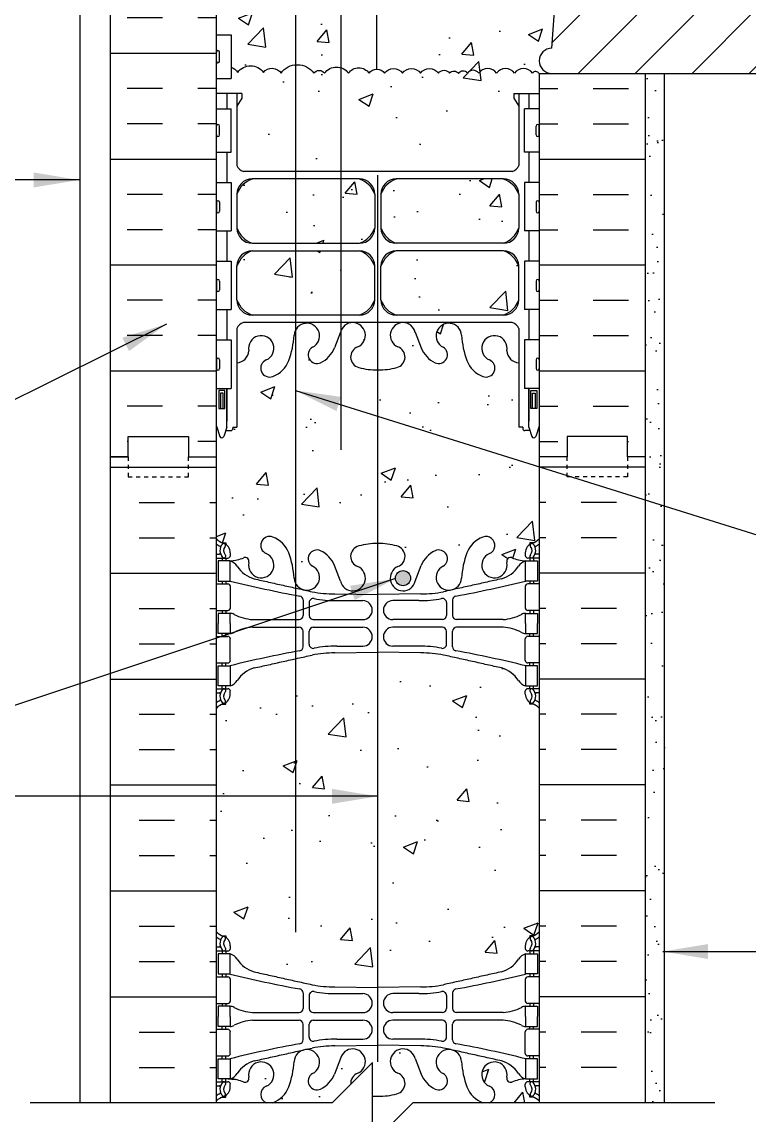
# Model space of a CAD drawing. Header units: inches. Extents: x 206.3 to 260.7, y 90.1 to 155.5.
# Drawn here: x 224.66 to 242.67, y 112.21 to 139.31 of the extents above; entities that cross this region are included whole.
import ezdxf

# ---------------------------------------------------------------- set-up
doc = ezdxf.new("R2010")
doc.units = ezdxf.units.IN
doc.header["$LTSCALE"] = 0.5
doc.header["$MEASUREMENT"] = 0
doc.linetypes.add('HIDDEN2', pattern=[0.1875, 0.125, -0.0625])
for name, color, linetype in [('HATCH', 12, 'Continuous'), ('line25', 2, 'Continuous'), ('LINE3', 3, 'Continuous'), ('LINE50', 5, 'Continuous'), ('LINE9', 9, 'Continuous'), ('TEXT', 4, 'Continuous'), ('Web_Edge', 9, 'Continuous')]:
    doc.layers.add(name, color=color, linetype=linetype)
doc.styles.add('DIM', font='romans.shx', dxfattribs={"width": 0.7})
doc.dimstyles.new('ext_12', dxfattribs={"dimscale": 12, "dimtxt": 0.09375, "dimasz": 0.09375, "dimexe": 0.09375, "dimexo": 0.0625, "dimgap": 0.0625, "dimtad": 1, "dimdec": 1, "dimzin": 3, "dimdsep": 46, "dimlunit": 4, "dimtxsty": 'DIM', "dimcen": 0.09, "dimdle": 0.09375, "dimclrt": 4, "dimadec": 0, "dimazin": 0, "dimtfac": 1, "dimtdec": 1, "dimtmove": 2, "dimatfit": 3, "dimfxl": 1, "dimfrac": 2, "dimtolj": 1, "dimtzin": 0, "dimarcsym": 0})
pattern_1 = [(50, (0, 0), (3.5863, -0.31376), [0.375, -4.125]), (355, (0, 0), (-0.693757, 3.76096), [0.3, -3.3]), (100.4514, (0.299, -0.026), (2.892544, 3.4472), [0.3187, -3.50571]), (46.1842, (0, 1), (5.33621, -0.827596), [0.5625, -6.1875]), (96.6356, (0.4447, 0.931), (4.67331, 4.87059), [0.47805, -5.25857]), (351.1842, (0, 1), (4.67331, 4.87059), [0.45, -4.95]), (21, (0.5, 0.75), (2.984535, -2.013094), [0.375, -4.125]), (326, (0.5, 0.75), (1.216577, 3.62575), [0.3, -3.3]), (71.4514, (0.7487, 0.5822), (4.20111, 1.612656), [0.3187, -3.50571]), (37.5, (0, 0), (0.060799, 1.664469), [0, -3.26, 0, -3.35, 0, -3.3125]), (7.5, (0, 0), (1.315348, 1.972059), [0, -1.91, 0, -3.185, 0, -1.2625]), (327.5, (-1.115, 0), (2.669112, -0.1127744), [0, -1.25, 0, -3.9, 0, -5.175]), (317.5, (-1.615, 0), (2.91593, 0.500525), [0, -1.625, 0, -2.59, 0, -3.675])]

msp = doc.modelspace()

# ---------------------------------------------------------------- hatches: boundary and pattern name
at = {"layer": 'HATCH'}
h = msp.add_hatch(dxfattribs=at)
h.set_pattern_fill('AR-CONC', color=256, scale=0.5)
h.set_pattern_definition(pattern_1)
h.paths.add_polyline_path([(236.965, 137.217), (236.845, 137.417), (236.845, 137.529), (237.476, 137.529), (237.476, 138.028, 0.514841), (237.307, 138.034, 0.520567), (236.863, 138.034, 0.520567), (236.419, 138.034, 0.520567), (235.975, 138.034, 0.520567), (235.696, 138.034, 0.512435), (235.475, 138.028, 0.512435), (235.255, 138.034, 0.520567), (234.976, 138.034, 0.520567), (234.532, 138.034, 0.520567), (234.088, 138.034, 0.520567), (233.644, 138.034, 0.520567), (233.258, 138.034, 0.520567), (232.746, 138.034, 0.520567), (232.158, 138.034, 0.520567), (231.887, 138.034, 0.520567), (231.077, 138.034, 0.520567), (230.643, 138.054, 0.520567), (230.006, 138.054, 0.162203), (229.84, 138.181), (229.84, 137.904), (229.475, 137.904), (229.475, 137.529), (230.105, 137.529), (230.105, 137.417), (229.985, 137.217), (229.985, 135.748, 0.268156), (230.147, 135.6), (236.804, 135.6, 0.268138), (236.965, 135.748)])
h.paths.add_polyline_path([(237.788, 138.653), (238.026, 142.057), (238.13, 143.538, 0.932515), (238.217, 144.782), (238.304, 146.029), (230.021, 146.029, 0.366745), (229.778, 145.818), (229.778, 144.834), (229.84, 144.834), (229.84, 143.634), (229.475, 143.634), (229.475, 142.884), (229.84, 142.884), (229.84, 141.684), (229.475, 141.684), (229.475, 140.934), (229.84, 140.934), (229.84, 139.734), (229.475, 139.734), (229.475, 138.984), (229.84, 138.984), (229.84, 138.181, -0.162203), (230.006, 138.054, -0.520567), (230.643, 138.054, -0.520567), (231.077, 138.034, -0.520567), (231.887, 138.034, -0.520567), (232.158, 138.034, -0.520567), (232.746, 138.034, -0.520567), (233.258, 138.034, -0.520567), (233.644, 138.034, -0.520567), (234.088, 138.034, -0.520567), (234.532, 138.034, -0.520567), (234.976, 138.034, -0.520567), (235.255, 138.034, -0.512435), (235.475, 138.028, -0.512435), (235.696, 138.034, -0.520567), (235.975, 138.034, -0.520567), (236.419, 138.034, -0.520567), (236.863, 138.034, -0.520567), (237.307, 138.034, -0.514581), (237.475, 138.028), (237.792, 138.028, -1.006894)])
h.paths.add_polyline_path([(237.476, 148.563, 0.088982), (237.329, 148.661), (237.239, 148.661), (237.239, 148.702, -0.249069), (237.129, 148.91), (237.129, 148.977, -0.414214), (237.192, 149.04), (237.239, 149.04), (237.239, 149.11), (237.134, 149.11, 0.085348), (236.805, 149.034, -0.669601), (236.673, 149.154, 2.087231), (236.239, 148.93, -1), (236.075, 148.521, -0.227838), (235.671, 148.945, -0.06598), (235.546, 149.554, 1.629604), (235.075, 149.253, -1.059167), (234.869, 148.871, -0.16372), (234.547, 149.225), (234.404, 149.612, 1.612474), (233.973, 149.252, -0.734872), (233.95, 148.741, -0.068475), (233.475, 148.679, -0.068475), (233.001, 148.741, -0.734872), (232.978, 149.252, 1.612474), (232.547, 149.612), (232.404, 149.225, -0.16372), (232.082, 148.871, -1.059167), (231.876, 149.253, 1.629604), (231.405, 149.554, -0.06598), (231.28, 148.945, -0.227838), (230.876, 148.521, -1), (230.712, 148.93, 2.087231), (230.278, 149.154, -0.669601), (230.146, 149.034, 0.085348), (229.816, 149.11), (229.711, 149.11), (229.711, 149.04), (229.759, 149.04, -0.414214), (229.821, 148.977), (229.821, 148.91, -0.249069), (229.711, 148.702), (229.711, 148.661), (229.621, 148.661, 0.088416), (229.475, 148.563), (229.525, 145.78, -0.411884), (230.02, 146.279), (238.12, 146.279), (238.12, 146.529), (237.475, 146.529), (237.477, 147.084)])
edge = h.paths.add_edge_path()
edge.add_line((233.345, 155.547), (232.345, 154.547))
edge.add_line((232.345, 154.547), (229.475, 154.547))
edge.add_line((229.475, 154.547), (229.475, 152.756))
edge.add_arc((229.821, 153.117), 0.5, 226.2109, 246.4218)
edge.add_line((229.621, 152.658), (229.711, 152.658))
edge.add_line((229.711, 152.658), (229.711, 152.617))
edge.add_arc((229.571, 152.41), 0.25, 0, 55.9442, ccw=False)
edge.add_line((229.821, 152.41), (229.821, 152.342))
edge.add_arc((229.759, 152.342), 0.0625, -90, 0, ccw=False)
edge.add_line((229.759, 152.28), (229.711, 152.28))
edge.add_line((229.711, 152.28), (229.711, 152.21))
edge.add_line((229.711, 152.21), (229.816, 152.21))
edge.add_arc((229.694, 151.867), 0.364, 32.0424, 70.3387, ccw=False)
edge.add_arc((230.617, 152.478), 0.743, 214.228, 253.8107)
edge.add_spline(control_points=[(230.41, 151.764), (231.847, 151.444)], knot_values=[0, 0, 1, 1], degree=1, periodic=0)
edge.add_arc((232.404, 154.375), 2.984, 259.2546, 270.0995)
edge.add_line((232.409, 151.391), (233.475, 151.376))
edge.add_line((233.475, 151.376), (234.542, 151.391))
edge.add_arc((234.547, 154.375), 2.984, 269.9005, 280.7454)
edge.add_spline(control_points=[(235.104, 151.444), (236.541, 151.764)], knot_values=[0, 0, 1, 1], degree=1, periodic=0)
edge.add_arc((236.334, 152.478), 0.743, 286.1893, 325.772)
edge.add_arc((237.257, 151.867), 0.364, 109.6613, 147.9576, ccw=False)
edge.add_line((237.134, 152.21), (237.239, 152.21))
edge.add_line((237.239, 152.21), (237.239, 152.28))
edge.add_line((237.239, 152.28), (237.192, 152.28))
edge.add_arc((237.192, 152.342), 0.0625, 180, 270, ccw=False)
edge.add_line((237.129, 152.342), (237.129, 152.41))
edge.add_arc((237.379, 152.41), 0.25, 124.0558, 180, ccw=False)
edge.add_line((237.239, 152.617), (237.239, 152.658))
edge.add_line((237.239, 152.658), (237.329, 152.658))
edge.add_arc((237.129, 153.117), 0.5, 293.5782, 313.8141)
edge.add_line((237.476, 152.756), (237.475, 154.547))
edge.add_line((237.475, 154.547), (234.345, 154.547))
edge.add_line((234.345, 154.547), (233.345, 153.547))
edge.add_line((233.345, 153.547), (233.345, 155.547))
h.paths.add_polyline_path([(237.475, 129.289), (237.397, 129.046, -0.725737), (237.29, 129.028), (237.242, 129.178), (237.115, 129.178, -0.414214), (237.065, 129.228), (237.065, 129.258), (236.965, 129.258), (236.965, 130.859, -0.380392), (236.673, 131.154, 2.087231), (236.239, 130.93, -1), (236.075, 130.521, -0.227838), (235.671, 130.945, -0.06598), (235.546, 131.554, 1.629604), (235.075, 131.253, -1.059167), (234.869, 130.871, -0.16372), (234.547, 131.225), (234.404, 131.612, 1.612474), (233.973, 131.252, -0.734872), (233.95, 130.741, -0.068475), (233.475, 130.679, -0.068475), (233.001, 130.741, -0.734872), (232.978, 131.252, 1.612474), (232.547, 131.612), (232.404, 131.225, -0.16372), (232.082, 130.871, -1.059167), (231.876, 131.253, 1.629604), (231.405, 131.554, -0.06598), (231.28, 130.945, -0.227838), (230.876, 130.521, -1), (230.712, 130.93, 2.087231), (230.278, 131.154, -0.380397), (229.985, 130.859), (229.985, 129.258), (229.885, 129.258), (229.885, 129.228, -0.414214), (229.835, 129.178), (229.709, 129.178), (229.667, 129.046, -0.725737), (229.56, 129.028), (229.475, 129.288), (229.475, 128.529), (229.475, 126.495, 0.088416), (229.621, 126.397), (229.711, 126.397), (229.711, 126.356, -0.249069), (229.821, 126.148), (229.821, 126.081, -0.414214), (229.759, 126.018), (229.711, 126.018), (229.711, 125.948), (229.816, 125.948, 0.085348), (230.146, 126.024, -0.669601), (230.278, 125.904, 2.087231), (230.712, 126.129, -1), (230.876, 126.537, -0.227838), (231.28, 126.113, -0.06598), (231.405, 125.504, 1.629604), (231.876, 125.805, -1.059167), (232.082, 126.187, -0.16372), (232.404, 125.833), (232.547, 125.446, 1.612474), (232.978, 125.806, -0.734872), (233.001, 126.317, -0.068475), (233.475, 126.379, -0.068475), (233.95, 126.317, -0.734872), (233.973, 125.806, 1.612474), (234.404, 125.446), (234.547, 125.833, -0.16372), (234.869, 126.187, -1.059167), (235.075, 125.805, 1.629604), (235.546, 125.504, -0.06598), (235.671, 126.113, -0.227838), (236.075, 126.537, -1), (236.239, 126.129, 2.087231), (236.673, 125.904, -0.669601), (236.805, 126.024, 0.085348), (237.134, 125.948), (237.239, 125.948), (237.239, 126.018), (237.192, 126.018, -0.414214), (237.129, 126.081), (237.129, 126.148, -0.249069), (237.239, 126.356), (237.239, 126.397), (237.329, 126.397, 0.088434), (237.475, 126.495)])
h = msp.add_hatch(dxfattribs=at)
h.set_pattern_fill('INSUL', color=256, scale=7, angle=180, style=0)
h.set_pattern_definition([(180, (236.8925, 128.029), (-3e-16, -2.625), []), (180, (236.8925, 127.154), (-3e-16, -2.625), [0.875, -0.875]), (180, (236.8925, 126.279), (-3e-16, -2.625), [0.875, -0.875])])
h.paths.add_polyline_path([(226.85, 128.529), (227.288, 128.529), (227.288, 129.029), (228.788, 129.029), (228.788, 128.529), (229.475, 128.529), (229.475, 146.529), (229.225, 146.529), (228.788, 146.529), (228.788, 146.029), (227.288, 146.029), (227.288, 146.529), (226.85, 146.529)])
h = msp.add_hatch(dxfattribs=at)
h.set_pattern_fill('ANSI31', color=256, scale=8, style=0)
h.set_pattern_definition([(45, (103.3862, -60.6594), (-0.7071068, 0.7071068), [])])
h.paths.add_polyline_path([(252.761, 143.764), (253.026, 144.029), (253.026, 146.029), (243.483, 146.029), (243.483, 144.529, -2.637096), (241.05, 142.374), (238.026, 142.057), (238.025, 142.049), (237.788, 138.654, 1), (237.788, 138.029), (253.019, 138.029), (253.024, 140.723, -2.861697)])
h = msp.add_hatch(dxfattribs=at)
h.set_pattern_fill('INSUL', color=256, scale=7, angle=180, style=0)
h.set_pattern_definition([(7e-15, (230.0584, 128.029), (3e-16, -2.625), []), (7e-15, (230.0584, 127.154), (3e-16, -2.625), [0.875, -0.875]), (7e-15, (230.0584, 126.279), (3e-16, -2.625), [0.875, -0.875])])
h.paths.add_polyline_path([(240.1, 138.528), (237.475, 138.528), (237.475, 128.529), (238.163, 128.529), (238.163, 129.029), (239.663, 129.029), (239.663, 128.529), (240.1, 128.529)])
h = msp.add_hatch(dxfattribs=at)
h.set_pattern_fill('AR-SAND', color=256, scale=0.5, style=0)
h.set_pattern_definition([(37.5, (144.3508, -105.47236), (-0.0314967, 0.963412), [0, -0.76, 0, -0.85, 0, -0.8125]), (7.5, (144.3508, -105.4724), (0.8848884, 1.411073), [0, -0.41, 0, -0.685, 0, -0.2625]), (327.5, (143.7358, -105.4724), (1.557071, 0.0028295), [0, -0.25, 0, -0.9, 0, -1.175]), (317.5, (143.7358, -105.4724), (1.503063, 0.438838), [0, -0.125, 0, -0.59, 0, -0.675])])
h.paths.add_polyline_path([(240.1, 112.532), (240.58, 112.532), (240.58, 138.028), (240.1, 138.028)])
h = msp.add_hatch(dxfattribs=at)
h.set_pattern_fill('AR-CONC', color=256, scale=0.5)
h.set_pattern_definition(pattern_1)
h.paths.add_polyline_path([(233.399, 133.256, 0.225652), (233.024, 133.631), (230.36, 133.631, 0.225652), (229.985, 133.256), (229.985, 132.415, 0.225652), (230.36, 132.04), (233.024, 132.04, 0.225652), (233.399, 132.415)])
h.paths.add_polyline_path([(233.399, 135.037, 0.225652), (233.024, 135.412), (230.36, 135.412, 0.225652), (229.985, 135.037), (229.985, 134.196, 0.225652), (230.36, 133.821), (233.024, 133.821, 0.225652), (233.399, 134.196)])
h.paths.add_polyline_path([(236.965, 134.196), (236.965, 135.037, 0.225652), (236.59, 135.412), (233.927, 135.412, 0.225652), (233.552, 135.037), (233.552, 134.196, 0.225652), (233.927, 133.821), (236.59, 133.821, 0.225652)])
h.paths.add_polyline_path([(236.965, 133.256, 0.225652), (236.59, 133.631), (233.927, 133.631, 0.225652), (233.552, 133.256), (233.552, 132.415, 0.225652), (233.927, 132.04), (236.59, 132.04, 0.225652), (236.965, 132.415)])
h = msp.add_hatch(dxfattribs=at)
h.set_pattern_fill('AR-CONC', color=256, scale=0.5)
h.set_pattern_definition(pattern_1)
edge = h.paths.add_edge_path()
edge.add_arc((237.129, 121.941), 0.5, 46.2081, 66.4218)
edge.add_line((237.329, 122.4), (237.239, 122.4))
edge.add_line((237.239, 122.4), (237.239, 122.441))
edge.add_arc((237.379, 122.648), 0.25, 180, 235.9442, ccw=False)
edge.add_line((237.129, 122.648), (237.129, 122.716))
edge.add_arc((237.192, 122.716), 0.0625, 90, 180, ccw=False)
edge.add_line((237.192, 122.778), (237.239, 122.778))
edge.add_line((237.239, 122.778), (237.239, 122.848))
edge.add_line((237.239, 122.848), (237.134, 122.848))
edge.add_arc((237.257, 123.191), 0.364, 214.9775, 250.3387, ccw=False)
edge.add_arc((236.334, 122.58), 0.743, 32.7919, 73.8107)
edge.add_spline(control_points=[(236.541, 123.294), (235.104, 123.614)], knot_values=[0, 0, 1, 1], degree=1, periodic=0)
edge.add_arc((234.547, 120.683), 2.984, 79.2546, 90.0995)
edge.add_line((234.542, 123.667), (233.475, 123.682))
edge.add_line((233.475, 123.682), (232.409, 123.667))
edge.add_arc((232.404, 120.683), 2.984, 89.9005, 100.7454)
edge.add_spline(control_points=[(231.847, 123.614), (230.41, 123.294)], knot_values=[0, 0, 1, 1], degree=1, periodic=0)
edge.add_arc((230.617, 122.58), 0.743, 106.1893, 147.2081)
edge.add_arc((229.694, 123.191), 0.364, 289.6613, 325.0225, ccw=False)
edge.add_line((229.816, 122.848), (229.711, 122.848))
edge.add_line((229.711, 122.848), (229.711, 122.778))
edge.add_line((229.711, 122.778), (229.759, 122.778))
edge.add_arc((229.759, 122.716), 0.0625, 0, 90, ccw=False)
edge.add_line((229.821, 122.716), (229.821, 122.648))
edge.add_arc((229.571, 122.648), 0.25, 304.0558, 360, ccw=False)
edge.add_line((229.711, 122.441), (229.711, 122.4))
edge.add_line((229.711, 122.4), (229.621, 122.4))
edge.add_arc((229.821, 121.941), 0.5, 113.5782, 133.7891)
edge.add_line((229.475, 122.302), (229.475, 116.756))
edge.add_arc((229.821, 117.117), 0.5, 226.2109, 246.4218)
edge.add_line((229.621, 116.658), (229.711, 116.658))
edge.add_line((229.711, 116.658), (229.711, 116.617))
edge.add_arc((229.571, 116.41), 0.25, 0, 55.9442, ccw=False)
edge.add_line((229.821, 116.41), (229.821, 116.342))
edge.add_arc((229.759, 116.342), 0.0625, -90, 0, ccw=False)
edge.add_line((229.759, 116.28), (229.711, 116.28))
edge.add_line((229.711, 116.28), (229.711, 116.21))
edge.add_line((229.711, 116.21), (229.816, 116.21))
edge.add_arc((229.694, 115.867), 0.364, 34.9775, 70.3387, ccw=False)
edge.add_arc((230.617, 116.478), 0.743, 212.7919, 253.8107)
edge.add_spline(control_points=[(230.41, 115.764), (231.847, 115.444)], knot_values=[0, 0, 1, 1], degree=1, periodic=0)
edge.add_arc((232.404, 118.375), 2.984, 259.2546, 270.0995)
edge.add_line((232.409, 115.391), (233.475, 115.376))
edge.add_line((233.475, 115.376), (234.542, 115.391))
edge.add_arc((234.547, 118.375), 2.984, 269.9005, 280.7454)
edge.add_spline(control_points=[(235.104, 115.444), (236.541, 115.764)], knot_values=[0, 0, 1, 1], degree=1, periodic=0)
edge.add_arc((236.334, 116.478), 0.743, 286.1893, 327.2081)
edge.add_arc((237.257, 115.867), 0.364, 109.6613, 145.0225, ccw=False)
edge.add_line((237.134, 116.21), (237.239, 116.21))
edge.add_line((237.239, 116.21), (237.239, 116.28))
edge.add_line((237.239, 116.28), (237.192, 116.28))
edge.add_arc((237.192, 116.342), 0.0625, 180, 270, ccw=False)
edge.add_line((237.129, 116.342), (237.129, 116.41))
edge.add_arc((237.379, 116.41), 0.25, 124.0558, 180, ccw=False)
edge.add_line((237.239, 116.617), (237.239, 116.658))
edge.add_line((237.239, 116.658), (237.329, 116.658))
edge.add_arc((237.129, 117.117), 0.5, 293.5782, 313.7903)
edge.add_line((237.475, 116.756), (237.475, 122.302))
h = msp.add_hatch(dxfattribs=at)
h.set_pattern_fill('AR-CONC', color=256, scale=0.5)
h.set_pattern_definition(pattern_1)
h.paths.add_polyline_path([(232.803, 112.977, -0.339139), (232.978, 113.252, 1.612474), (232.547, 113.612), (232.404, 113.225, -0.173075), (232.058, 112.858, -0.940793), (231.855, 113.241, 1.753171), (231.404, 113.538, -0.068226), (231.268, 112.91, -0.215112), (230.872, 112.52), (232.345, 112.52)])
h.paths.add_polyline_path([(230.712, 112.93, 2.087231), (230.278, 113.154, -0.669601), (230.146, 113.034, 0.085348), (229.816, 113.11), (229.711, 113.11), (229.711, 113.04), (229.759, 113.04, -0.414214), (229.821, 112.977), (229.821, 112.91, -0.249069), (229.711, 112.702), (229.711, 112.661), (229.621, 112.661, 0.088416), (229.475, 112.563), (229.475, 112.52), (230.716, 112.52, -0.68391)])
h.paths.add_polyline_path([(234.547, 113.225), (234.404, 113.612, 1.612474), (233.973, 113.252, -0.734872), (233.95, 112.741, -0.068475), (233.475, 112.679, -0.018626), (233.345, 112.683), (233.345, 111.52), (234.345, 112.52), (236.079, 112.52, -0.215112), (235.683, 112.91, -0.068226), (235.547, 113.538, 1.753171), (235.096, 113.241, -0.940793), (234.893, 112.858, -0.173075)])
h.paths.add_polyline_path([(237.239, 112.702, -0.249069), (237.129, 112.91), (237.129, 112.977, -0.414214), (237.192, 113.04), (237.239, 113.04), (237.239, 113.11), (237.134, 113.11, 0.085348), (236.805, 113.034, -0.669601), (236.673, 113.154, 2.087231), (236.239, 112.93, -0.68391), (236.235, 112.52), (237.475, 112.52), (237.475, 112.563, 0.088416), (237.329, 112.661), (237.239, 112.661)])
at = {"layer": 'LINE3'}
msp.add_hatch(color=256, dxfattribs=at).paths.add_polyline_path([(233.912, 125.519, 1), (234.287, 125.519, 1)])

# ---------------------------------------------------------------- linework, layer by layer
at = {"layer": 'HATCH'}
for p, q in [((226.85, 128.27), (229.475, 128.27)), ((240.1, 128.27), (237.475, 128.27)), ((227.564, 127.395), (228.439, 127.395)), ((229.314, 127.395), (229.475, 127.395)), ((237.637, 127.395), (237.475, 127.395)), ((239.387, 127.395), (238.512, 127.395)), ((227.564, 126.52), (228.439, 126.52)), ((229.314, 126.52), (229.475, 126.52)), ((237.637, 126.52), (237.475, 126.52)), ((239.387, 126.52), (238.512, 126.52)), ((226.85, 125.645), (229.475, 125.645)), ((240.1, 125.645), (237.475, 125.645)), ((227.564, 124.77), (228.439, 124.77)), ((229.314, 124.77), (229.475, 124.77)), ((237.637, 124.77), (237.475, 124.77)), ((239.387, 124.77), (238.512, 124.77)), ((227.564, 123.895), (228.439, 123.895)), ((229.314, 123.895), (229.475, 123.895)), ((237.637, 123.895), (237.475, 123.895)), ((239.387, 123.895), (238.512, 123.895)), ((226.85, 123.02), (229.475, 123.02)), ((240.1, 123.02), (237.475, 123.02)), ((227.564, 122.145), (228.439, 122.145)), ((229.314, 122.145), (229.475, 122.145)), ((237.637, 122.145), (237.475, 122.145)), ((239.387, 122.145), (238.512, 122.145)), ((227.564, 121.27), (228.439, 121.27)), ((229.314, 121.27), (229.475, 121.27)), ((237.637, 121.27), (237.475, 121.27)), ((239.387, 121.27), (238.512, 121.27)), ((226.85, 120.395), (229.475, 120.395)), ((240.1, 120.395), (237.475, 120.395)), ((227.564, 119.52), (228.439, 119.52)), ((229.314, 119.52), (229.475, 119.52)), ((237.637, 119.52), (237.475, 119.52)), ((239.387, 119.52), (238.512, 119.52)), ((227.564, 118.645), (228.439, 118.645)), ((229.314, 118.645), (229.475, 118.645)), ((237.637, 118.645), (237.475, 118.645)), ((239.387, 118.645), (238.512, 118.645)), ((226.85, 117.77), (229.475, 117.77)), ((240.1, 117.77), (237.475, 117.77)), ((227.564, 116.895), (228.439, 116.895)), ((229.314, 116.895), (229.475, 116.895)), ((237.637, 116.895), (237.475, 116.895)), ((239.387, 116.895), (238.512, 116.895)), ((227.564, 116.02), (228.439, 116.02)), ((229.314, 116.02), (229.475, 116.02)), ((237.637, 116.02), (237.475, 116.02)), ((239.387, 116.02), (238.512, 116.02)), ((226.85, 115.145), (229.475, 115.145)), ((240.1, 115.145), (237.475, 115.145)), ((227.564, 114.27), (228.439, 114.27)), ((229.314, 114.27), (229.475, 114.27)), ((237.637, 114.27), (237.475, 114.27)), ((239.387, 114.27), (238.512, 114.27)), ((227.564, 113.395), (228.439, 113.395)), ((229.314, 113.395), (229.475, 113.395)), ((237.637, 113.395), (237.475, 113.395)), ((239.387, 113.395), (238.512, 113.395))]:
    msp.add_line(p, q, dxfattribs=at)
for points in [[(229.84, 138.181, -0.162203), (230.006, 138.054, -0.520567), (230.643, 138.054, -0.520567), (231.077, 138.034, -0.520567), (231.887, 138.034, -0.520567), (232.158, 138.034, -0.520567), (232.746, 138.034, -0.520567), (233.258, 138.034, -0.520567), (233.644, 138.034, -0.520567), (234.088, 138.034, -0.520567), (234.532, 138.034, -0.520567), (234.976, 138.034, -0.520567), (235.255, 138.034, -0.512435), (235.475, 138.028)], [(237.475, 138.028, 0.514581), (237.307, 138.034, 0.520567), (236.863, 138.034, 0.520567), (236.419, 138.034, 0.520567), (235.975, 138.034, 0.520567), (235.696, 138.034, 0.512435), (235.475, 138.028)]]:
    msp.add_lwpolyline(points, format="xyb", dxfattribs=at)
at = {"layer": 'line25'}
for p, q in [((229.475, 128.529), (229.475, 154.547)), ((237.788, 138.654), (238.026, 142.057)), ((229.475, 138.984), (229.84, 138.984)), ((229.84, 138.984), (229.84, 137.904)), ((237.475, 138.028), (253.019, 138.029)), ((237.476, 138.028), (237.475, 112.52)), ((229.475, 137.904), (229.84, 137.904)), ((229.475, 137.154), (229.84, 137.154)), ((229.84, 136.074), (229.84, 137.154)), ((237.475, 137.154), (237.111, 137.154)), ((237.111, 136.074), (237.111, 137.154)), ((229.475, 136.074), (229.84, 136.074)), ((237.475, 136.074), (237.111, 136.074)), ((229.475, 135.324), (229.84, 135.324)), ((229.84, 135.324), (229.84, 134.124)), ((237.475, 135.324), (237.111, 135.324)), ((237.111, 135.324), (237.111, 134.124)), ((229.475, 134.124), (229.84, 134.124)), ((237.475, 134.124), (237.111, 134.124)), ((229.475, 133.374), (229.84, 133.374)), ((229.84, 133.374), (229.84, 132.174)), ((237.475, 133.374), (237.111, 133.374)), ((237.111, 133.374), (237.111, 132.174)), ((229.475, 132.174), (229.84, 132.174)), ((237.475, 132.174), (237.111, 132.174)), ((229.475, 131.424), (229.84, 131.424)), ((229.84, 131.424), (229.84, 130.224)), ((237.475, 131.424), (237.111, 131.424)), ((237.111, 131.424), (237.111, 130.224)), ((229.475, 130.224), (229.84, 130.224)), ((237.475, 130.224), (237.111, 130.224)), ((229.475, 112.52), (229.475, 128.529))]:
    msp.add_line(p, q, dxfattribs=at)
msp.add_arc((237.788, 138.34), 0.313, 90, 270, dxfattribs=at)
at = {"layer": 'LINE3'}
for p, q in [((231.432, 154.532), (231.432, 116.743)), ((233.443, 153.645), (233.442, 138.135)), ((232.57, 128.696), (232.57, 142.09)), ((233.464, 135.508), (233.464, 113.532))]:
    msp.add_line(p, q, dxfattribs=at)
msp.add_circle((234.099, 125.519), 0.188, dxfattribs=at)
at = {"layer": 'LINE50'}
for p, q in [((226.85, 128.529), (226.85, 154.547)), ((240.1, 138.028), (240.1, 112.52)), ((226.85, 112.52), (226.85, 128.529)), ((227.288, 128.529), (226.85, 128.529))]:
    msp.add_line(p, q, dxfattribs=at)
for points in [[(226.85, 128.529), (227.288, 128.529), (227.288, 129.029), (228.788, 129.029), (228.788, 128.529), (229.475, 128.529)], [(226.85, 128.529), (227.288, 128.529), (227.288, 129.029), (228.788, 129.029), (228.788, 128.529), (229.475, 128.529)], [(240.1, 128.529), (239.663, 128.529), (239.663, 129.029), (238.163, 129.029), (238.163, 128.529), (237.475, 128.529)]]:
    msp.add_lwpolyline(points, dxfattribs=at)
at = {"layer": 'LINE9'}
for p, q in [((226.1, 112.52), (226.1, 154.547)), ((229.475, 138.334), (229.475, 138.554)), ((229.475, 138.499), (229.475, 138.499)), ((229.515, 138.594), (229.515, 138.594)), ((229.555, 138.334), (229.555, 138.554)), ((229.475, 138.389), (229.475, 138.389)), ((229.515, 138.294), (229.515, 138.294)), ((240.58, 112.52), (240.58, 138.028)), ((229.475, 136.504), (229.475, 136.724)), ((229.475, 136.669), (229.475, 136.669)), ((229.475, 136.559), (229.475, 136.559)), ((229.515, 136.764), (229.515, 136.764)), ((229.555, 136.504), (229.555, 136.724)), ((237.395, 136.504), (237.395, 136.724)), ((237.435, 136.764), (237.435, 136.764)), ((237.475, 136.504), (237.475, 136.724)), ((237.475, 136.669), (237.475, 136.669)), ((237.475, 136.559), (237.475, 136.559)), ((229.515, 136.464), (229.515, 136.464)), ((237.435, 136.464), (237.435, 136.464)), ((229.475, 134.834), (229.475, 134.614)), ((229.475, 134.779), (229.475, 134.779)), ((229.475, 134.669), (229.475, 134.669)), ((229.515, 134.874), (229.515, 134.874)), ((229.555, 134.834), (229.555, 134.614)), ((237.395, 134.834), (237.395, 134.614)), ((237.435, 134.874), (237.435, 134.874)), ((237.475, 134.834), (237.475, 134.614)), ((237.475, 134.779), (237.475, 134.779)), ((237.475, 134.669), (237.475, 134.669)), ((229.515, 134.574), (229.515, 134.574)), ((237.435, 134.574), (237.435, 134.574)), ((229.475, 132.884), (229.475, 132.664)), ((229.475, 132.829), (229.475, 132.829)), ((229.555, 132.884), (229.555, 132.664)), ((237.395, 132.884), (237.395, 132.664)), ((237.475, 132.884), (237.475, 132.664)), ((237.475, 132.829), (237.475, 132.829)), ((229.475, 132.719), (229.475, 132.719)), ((229.515, 132.624), (229.515, 132.624)), ((237.435, 132.624), (237.435, 132.624)), ((237.475, 132.719), (237.475, 132.719)), ((229.475, 130.934), (229.475, 130.714)), ((229.475, 130.879), (229.475, 130.879)), ((229.515, 130.974), (229.515, 130.974)), ((229.555, 130.934), (229.555, 130.714)), ((237.395, 130.934), (237.395, 130.714)), ((237.435, 130.974), (237.435, 130.974)), ((237.475, 130.934), (237.475, 130.714)), ((237.475, 130.879), (237.475, 130.879)), ((229.475, 130.769), (229.475, 130.769)), ((229.515, 130.674), (229.515, 130.674)), ((237.435, 130.674), (237.435, 130.674)), ((237.475, 130.769), (237.475, 130.769))]:
    msp.add_line(p, q, dxfattribs=at)
at = {"layer": 'LINE9', "linetype": 'HIDDEN2'}
for p, q in [((227.288, 128.529), (227.288, 128.029)), ((228.788, 128.029), (228.788, 128.529)), ((238.163, 128.029), (238.163, 128.529)), ((239.663, 128.529), (239.663, 128.029)), ((227.288, 128.029), (228.788, 128.029)), ((239.663, 128.029), (238.163, 128.029))]:
    msp.add_line(p, q, dxfattribs=at)
at = {"layer": 'LINE9'}
msp.add_lwpolyline([(241.828, 112.52), (234.345, 112.52), (233.345, 111.52), (233.345, 113.52), (232.345, 112.52), (224.861, 112.52)], dxfattribs=at)
for centre, start, end in [((229.515, 138.554), 90, 180), ((229.515, 138.554), 360, 90), ((229.515, 138.334), 180, 270), ((229.515, 138.334), 270, 0), ((229.515, 136.724), 90, 180), ((229.515, 136.724), 360, 90), ((237.435, 136.724), 90, 180), ((237.435, 136.724), 0, 90), ((229.515, 136.504), 180, 270), ((229.515, 136.504), 270, 0), ((237.435, 136.504), 180, 270), ((237.435, 136.504), 270, 0), ((229.515, 134.834), 90, 180), ((229.515, 134.834), 0, 90), ((237.435, 134.834), 90, 180), ((237.435, 134.834), 360, 90), ((229.515, 134.614), 180, 270), ((229.515, 134.614), 270, 0), ((237.435, 134.614), 180, 270), ((237.435, 134.614), 270, 0), ((229.515, 132.884), 90, 180), ((229.515, 132.884), 0, 90), ((237.435, 132.884), 90, 180), ((237.435, 132.884), 360, 90), ((229.515, 132.664), 180, 270), ((229.515, 132.664), 270, 0), ((237.435, 132.664), 180, 270), ((237.435, 132.664), 270, 0), ((229.515, 130.934), 90, 180), ((229.515, 130.934), 0, 90), ((237.435, 130.934), 90, 180), ((237.435, 130.934), 360, 90), ((229.515, 130.714), 180, 270), ((229.515, 130.714), 270, 0), ((237.435, 130.714), 180, 270), ((237.435, 130.714), 270, 0)]:
    msp.add_arc(centre, 0.04, start, end, dxfattribs=at)
at = {"layer": 'Web_Edge'}
for p, q in [((230.105, 137.529), (229.475, 137.529)), ((229.985, 137.529), (229.985, 135.748)), ((230.105, 137.417), (229.985, 137.217)), ((230.105, 137.417), (229.985, 137.217)), ((230.105, 137.529), (230.105, 137.417)), ((230.105, 137.529), (230.105, 137.417)), ((236.845, 137.529), (237.475, 137.529)), ((236.845, 137.529), (237.475, 137.529)), ((236.845, 137.529), (236.845, 137.417)), ((236.845, 137.529), (236.845, 137.417)), ((236.845, 137.417), (236.965, 137.217)), ((236.845, 137.417), (236.965, 137.217)), ((236.965, 137.529), (236.965, 135.748)), ((236.804, 135.6), (230.147, 135.6)), ((233.024, 135.412), (230.36, 135.412)), ((236.59, 135.412), (233.927, 135.412)), ((229.985, 135.037), (229.985, 134.196)), ((233.399, 135.037), (233.399, 134.196)), ((233.552, 135.038), (233.552, 134.197)), ((236.965, 135.037), (236.965, 134.196)), ((230.36, 133.821), (233.024, 133.821)), ((230.36, 133.631), (233.024, 133.631)), ((236.59, 133.821), (233.927, 133.821)), ((236.59, 133.631), (233.927, 133.631)), ((229.985, 132.415), (229.985, 133.256)), ((233.399, 132.415), (233.399, 133.256)), ((233.552, 132.414), (233.552, 133.255)), ((236.965, 132.415), (236.965, 133.256)), ((233.024, 132.04), (230.36, 132.04)), ((236.59, 132.04), (233.927, 132.04)), ((229.985, 131.704), (229.985, 129.258)), ((236.804, 131.853), (230.147, 131.853)), ((236.965, 131.704), (236.965, 129.258)), ((232.547, 131.612), (232.404, 131.225)), ((234.404, 131.612), (234.547, 131.225)), ((229.735, 129.258), (229.735, 130.224)), ((237.215, 129.258), (237.215, 130.224)), ((229.475, 129.288), (229.56, 129.028)), ((229.735, 129.258), (229.66, 129.028)), ((229.885, 129.258), (229.985, 129.258)), ((229.885, 129.258), (229.885, 129.228)), ((237.065, 129.258), (236.965, 129.258)), ((237.065, 129.258), (237.065, 129.228)), ((237.215, 129.258), (237.29, 129.028)), ((237.475, 129.288), (237.39, 129.028)), ((229.709, 129.178), (229.835, 129.178)), ((229.885, 129.228), (229.885, 129.228)), ((237.065, 129.228), (237.065, 129.228)), ((237.242, 129.178), (237.115, 129.178)), ((229.621, 126.397), (229.711, 126.397)), ((229.711, 126.397), (229.711, 126.356)), ((237.329, 126.397), (237.239, 126.397)), ((237.239, 126.397), (237.239, 126.356)), ((229.475, 126.118), (229.553, 126.118)), ((229.475, 126.018), (229.759, 126.018)), ((229.621, 126.018), (229.621, 125.948)), ((229.711, 126.018), (229.711, 125.948)), ((229.821, 126.148), (229.821, 126.081)), ((237.129, 126.148), (237.129, 126.081)), ((237.475, 126.018), (237.192, 126.018)), ((237.239, 126.018), (237.239, 125.948)), ((237.329, 126.018), (237.329, 125.948)), ((237.475, 126.118), (237.398, 126.118)), ((232.547, 125.446), (232.404, 125.833)), ((234.404, 125.446), (234.547, 125.833)), ((229.621, 125.448), (229.621, 125.378)), ((229.711, 125.448), (229.711, 125.378)), ((237.239, 125.448), (237.239, 125.378)), ((237.329, 125.448), (237.329, 125.378)), ((229.475, 125.378), (229.759, 125.378)), ((229.821, 125.316), (229.821, 124.781)), ((237.129, 125.316), (237.129, 124.781)), ((237.475, 125.378), (237.192, 125.378)), ((231.624, 124.979), (231.624, 124.594)), ((231.776, 124.916), (231.776, 124.594)), ((232.409, 125.13), (233.475, 125.115)), ((232.456, 124.962), (233.103, 124.962)), ((234.542, 125.13), (233.475, 125.115)), ((234.495, 124.962), (233.848, 124.962)), ((235.175, 124.916), (235.175, 124.594)), ((235.327, 124.979), (235.327, 124.594)), ((229.475, 124.718), (229.759, 124.718)), ((229.621, 124.718), (229.621, 124.648)), ((229.711, 124.718), (229.711, 124.648)), ((237.475, 124.718), (237.192, 124.718)), ((237.239, 124.718), (237.239, 124.648)), ((237.329, 124.718), (237.329, 124.648)), ((230.369, 124.493), (231.524, 124.494)), ((231.876, 124.494), (233.103, 124.494)), ((235.075, 124.494), (233.848, 124.494)), ((236.582, 124.493), (235.427, 124.494)), ((229.621, 124.078), (229.621, 124.148)), ((229.711, 124.078), (229.711, 124.148)), ((230.369, 124.304), (231.524, 124.303)), ((231.624, 123.818), (231.624, 124.203)), ((231.776, 123.88), (231.776, 124.203)), ((231.876, 124.303), (233.103, 124.303)), ((235.075, 124.303), (233.848, 124.303)), ((235.175, 123.88), (235.175, 124.203)), ((235.327, 123.818), (235.327, 124.203)), ((236.582, 124.304), (235.427, 124.303)), ((237.239, 124.078), (237.239, 124.148)), ((237.329, 124.078), (237.329, 124.148)), ((229.475, 124.078), (229.759, 124.078)), ((229.821, 123.481), (229.821, 124.016)), ((232.456, 123.835), (233.103, 123.835)), ((234.495, 123.835), (233.848, 123.835)), ((237.129, 123.481), (237.129, 124.016)), ((237.475, 124.078), (237.192, 124.078)), ((232.409, 123.667), (233.475, 123.682)), ((234.542, 123.667), (233.475, 123.682)), ((229.475, 123.418), (229.759, 123.418)), ((229.621, 123.348), (229.621, 123.418)), ((229.711, 123.348), (229.711, 123.418)), ((237.475, 123.418), (237.192, 123.418)), ((237.239, 123.348), (237.239, 123.418)), ((237.329, 123.348), (237.329, 123.418)), ((229.475, 122.778), (229.759, 122.778)), ((229.621, 122.778), (229.621, 122.848)), ((229.711, 122.778), (229.711, 122.848)), ((237.475, 122.778), (237.192, 122.778)), ((237.239, 122.778), (237.239, 122.848)), ((237.329, 122.778), (237.329, 122.848)), ((229.475, 122.678), (229.553, 122.678)), ((229.821, 122.648), (229.821, 122.716)), ((237.129, 122.648), (237.129, 122.716)), ((237.475, 122.678), (237.398, 122.678)), ((229.621, 122.4), (229.711, 122.4)), ((229.711, 122.4), (229.711, 122.441)), ((237.239, 122.4), (237.239, 122.441)), ((237.329, 122.4), (237.239, 122.4)), ((229.621, 116.658), (229.711, 116.658)), ((229.711, 116.658), (229.711, 116.617)), ((237.329, 116.658), (237.239, 116.658)), ((237.239, 116.658), (237.239, 116.617)), ((229.475, 116.38), (229.553, 116.38)), ((229.475, 116.28), (229.759, 116.28)), ((229.621, 116.28), (229.621, 116.21)), ((229.711, 116.28), (229.711, 116.21)), ((229.821, 116.41), (229.821, 116.342)), ((237.129, 116.41), (237.129, 116.342)), ((237.475, 116.28), (237.192, 116.28)), ((237.239, 116.28), (237.239, 116.21)), ((237.329, 116.28), (237.329, 116.21)), ((237.475, 116.38), (237.398, 116.38)), ((229.621, 115.71), (229.621, 115.64)), ((229.711, 115.71), (229.711, 115.64)), ((237.239, 115.71), (237.239, 115.64)), ((237.329, 115.71), (237.329, 115.64)), ((229.475, 115.64), (229.759, 115.64)), ((229.821, 115.577), (229.821, 115.042)), ((237.129, 115.577), (237.129, 115.042)), ((237.475, 115.64), (237.192, 115.64)), ((231.624, 115.24), (231.624, 114.855)), ((231.776, 115.178), (231.776, 114.855)), ((232.409, 115.391), (233.475, 115.376)), ((232.456, 115.224), (233.103, 115.224)), ((234.542, 115.391), (233.475, 115.376)), ((234.495, 115.224), (233.848, 115.224)), ((235.175, 115.178), (235.175, 114.855)), ((235.327, 115.24), (235.327, 114.855)), ((229.475, 114.98), (229.759, 114.98)), ((229.621, 114.98), (229.621, 114.91)), ((229.711, 114.98), (229.711, 114.91)), ((237.475, 114.98), (237.192, 114.98)), ((237.239, 114.98), (237.239, 114.91)), ((237.329, 114.98), (237.329, 114.91)), ((230.369, 114.754), (231.524, 114.755)), ((231.876, 114.755), (233.103, 114.755)), ((235.075, 114.755), (233.848, 114.755)), ((236.582, 114.754), (235.427, 114.755)), ((229.475, 114.34), (229.759, 114.34)), ((229.621, 114.34), (229.621, 114.41)), ((229.711, 114.34), (229.711, 114.41)), ((230.369, 114.565), (231.524, 114.564)), ((231.624, 114.08), (231.624, 114.464)), ((231.776, 114.142), (231.776, 114.464)), ((231.876, 114.564), (233.103, 114.564)), ((235.075, 114.564), (233.848, 114.564)), ((235.175, 114.142), (235.175, 114.464)), ((235.327, 114.08), (235.327, 114.464)), ((236.582, 114.565), (235.427, 114.564)), ((237.475, 114.34), (237.192, 114.34)), ((237.239, 114.34), (237.239, 114.41)), ((237.329, 114.34), (237.329, 114.41)), ((229.821, 113.742), (229.821, 114.277)), ((232.456, 114.096), (233.103, 114.096)), ((234.495, 114.096), (233.848, 114.096)), ((237.129, 113.742), (237.129, 114.277)), ((232.409, 113.928), (233.475, 113.944)), ((234.542, 113.928), (233.475, 113.944)), ((229.475, 113.68), (229.759, 113.68)), ((229.621, 113.61), (229.621, 113.68)), ((229.711, 113.61), (229.711, 113.68)), ((232.547, 113.612), (232.404, 113.225)), ((234.404, 113.612), (234.547, 113.225)), ((237.475, 113.68), (237.192, 113.68)), ((237.239, 113.61), (237.239, 113.68)), ((237.329, 113.61), (237.329, 113.68)), ((229.475, 113.04), (229.759, 113.04)), ((229.621, 113.04), (229.621, 113.11)), ((229.711, 113.04), (229.711, 113.11)), ((237.475, 113.04), (237.192, 113.04)), ((237.239, 113.04), (237.239, 113.11)), ((237.329, 113.04), (237.329, 113.11)), ((229.475, 112.94), (229.553, 112.94)), ((229.821, 112.91), (229.821, 112.977)), ((237.129, 112.91), (237.129, 112.977)), ((237.475, 112.94), (237.398, 112.94)), ((229.621, 112.661), (229.711, 112.661)), ((229.711, 112.661), (229.711, 112.702)), ((237.239, 112.661), (237.239, 112.702)), ((237.329, 112.661), (237.239, 112.661))]:
    msp.add_line(p, q, dxfattribs=at)
for points in [[(229.735, 137.529), (229.735, 137.154)], [(237.215, 137.529), (237.215, 137.154)], [(229.735, 136.074), (229.735, 135.324)], [(237.215, 136.074), (237.215, 135.324)], [(229.735, 134.124), (229.735, 133.374)], [(237.215, 134.124), (237.215, 133.374)], [(229.735, 132.174), (229.735, 131.424)], [(237.215, 132.174), (237.215, 131.424)], [(229.735, 130.224), (229.735, 129.408)], [(237.215, 130.224), (237.215, 129.408)], [(229.816, 124.398), (229.816, 124.648), (229.516, 124.648), (229.516, 124.398)], [(237.134, 124.398), (237.134, 124.648), (237.434, 124.648), (237.434, 124.398)], [(229.816, 124.398), (229.816, 124.148), (229.516, 124.148), (229.516, 124.398)], [(237.134, 124.398), (237.134, 124.148), (237.434, 124.148), (237.434, 124.398)], [(229.816, 114.66), (229.816, 114.91), (229.516, 114.91), (229.516, 114.66)], [(237.134, 114.66), (237.134, 114.91), (237.434, 114.91), (237.434, 114.66)], [(229.816, 114.66), (229.816, 114.41), (229.516, 114.41), (229.516, 114.66)], [(237.134, 114.66), (237.134, 114.41), (237.434, 114.41), (237.434, 114.66)]]:
    msp.add_lwpolyline(points, dxfattribs=at)
for points in [[(229.685, 130.168), (229.535, 130.168), (229.535, 129.728), (229.685, 129.728)], [(229.645, 130.108), (229.575, 130.108), (229.575, 129.728), (229.645, 129.728)], [(237.265, 130.168), (237.415, 130.168), (237.415, 129.728), (237.265, 129.728)], [(237.305, 130.108), (237.375, 130.108), (237.375, 129.728), (237.305, 129.728)], [(229.516, 125.448), (229.816, 125.448), (229.816, 125.948), (229.516, 125.948)], [(237.434, 125.448), (237.134, 125.448), (237.134, 125.948), (237.434, 125.948)], [(229.516, 123.348), (229.816, 123.348), (229.816, 122.848), (229.516, 122.848)], [(237.434, 123.348), (237.134, 123.348), (237.134, 122.848), (237.434, 122.848)], [(229.516, 115.71), (229.816, 115.71), (229.816, 116.21), (229.516, 116.21)], [(237.434, 115.71), (237.134, 115.71), (237.134, 116.21), (237.434, 116.21)], [(229.516, 113.61), (229.816, 113.61), (229.816, 113.11), (229.516, 113.11)], [(237.434, 113.61), (237.134, 113.61), (237.134, 113.11), (237.434, 113.11)]]:
    msp.add_lwpolyline(points, close=True, dxfattribs=at)
for centre, radius, start, end in [((230.194, 135.813), 0.219, 197.388, 257.4322), ((236.757, 135.813), 0.219, 282.5678, 342.6083), ((230.567, 134.83), 0.617, 109.5682, 160.4318), ((230.36, 135.037), 0.375, 90, 180), ((232.817, 134.83), 0.617, 19.5682, 70.4318), ((233.024, 135.037), 0.375, 360, 90), ((234.134, 134.83), 0.617, 109.5682, 160.4318), ((233.927, 135.037), 0.375, 90, 180), ((236.384, 134.83), 0.617, 19.5682, 70.4318), ((236.59, 135.037), 0.375, 360, 90), ((230.567, 134.403), 0.617, 199.5682, 250.4318), ((230.36, 134.196), 0.375, 180, 270), ((232.817, 134.403), 0.617, 289.5682, 340.4318), ((233.024, 134.196), 0.375, 270, 0), ((234.134, 134.403), 0.617, 199.5682, 250.4318), ((233.927, 134.196), 0.375, 180, 270), ((236.384, 134.403), 0.617, 289.5682, 340.4318), ((236.59, 134.196), 0.375, 270, 0), ((230.567, 133.049), 0.617, 109.5682, 160.4318), ((230.36, 133.256), 0.375, 90, 180), ((232.817, 133.049), 0.617, 19.5682, 70.4318), ((233.024, 133.256), 0.375, 360, 90), ((234.134, 133.049), 0.617, 109.5682, 160.4318), ((233.927, 133.256), 0.375, 90, 180), ((236.384, 133.049), 0.617, 19.5682, 70.4318), ((236.59, 133.256), 0.375, 360, 90), ((230.567, 132.622), 0.617, 199.5682, 250.4318), ((230.36, 132.415), 0.375, 180, 270), ((232.817, 132.622), 0.617, 289.5682, 340.4318), ((233.024, 132.415), 0.375, 270, 0), ((234.134, 132.622), 0.617, 199.5682, 250.4318), ((233.927, 132.415), 0.375, 180, 270), ((236.384, 132.622), 0.617, 289.5682, 340.4318), ((236.59, 132.415), 0.375, 270, 0), ((230.194, 131.639), 0.219, 102.5678, 162.6118), ((231.717, 131.523), 0.314, 296.0652, 177.2643), ((232.852, 131.539), 0.314, 293.8084, 166.5854), ((234.099, 131.539), 0.314, 13.4146, 246.1916), ((235.234, 131.523), 0.314, 2.7357, 243.9348), ((236.757, 131.639), 0.219, 17.3917, 77.4322), ((230.586, 131.216), 0.314, 293.8084, 191.4114), ((229.046, 131.719), 2.365, 339.9985, 355.6105), ((237.905, 131.719), 2.365, 184.3895, 200.0015), ((236.365, 131.216), 0.314, 348.5886, 246.1916), ((229.966, 131.171), 0.313, 273.5544, 356.8611), ((231.968, 131.056), 0.217, 121.463, 294.4736), ((231.717, 131.526), 0.75, 297.0295, 336.3062), ((233.07, 131), 0.268, 109.9662, 255.2108), ((233.881, 131), 0.268, 284.7892, 70.0338), ((235.234, 131.526), 0.75, 203.6938, 242.9705), ((234.983, 131.056), 0.217, 245.5264, 58.537), ((236.985, 131.171), 0.313, 183.1389, 266.4446), ((230.794, 130.725), 0.22, 111.8037, 291.8037), ((230.637, 131.154), 0.677, 290.6803, 338.8761), ((236.314, 131.154), 0.677, 201.1239, 249.3197), ((236.157, 130.725), 0.22, 248.1963, 68.1963), ((233.464, 132.433), 1.754, 254.7082, 270.3771), ((233.487, 132.433), 1.754, 269.6229, 285.2918), ((229.61, 129.054), 0.0567, 208.0725, 331.9275), ((229.835, 129.228), 0.05, 270, 0), ((237.115, 129.228), 0.05, 180, 270), ((237.34, 129.054), 0.0567, 208.0725, 331.9275), ((230.794, 126.333), 0.22, 68.1963, 248.1963), ((230.637, 125.904), 0.677, 21.1239, 69.3197), ((236.314, 125.904), 0.677, 110.6803, 158.8761), ((236.157, 126.333), 0.22, 291.8037, 111.8037), ((229.821, 126.856), 0.5, 226.2109, 250.5288), ((229.821, 126.856), 0.6, 234.7832, 245.0748), ((229.815, 126.203), 0.25, 140.1145, 222.4609), ((229.559, 126.293), 0.021, 343.464, 63.9957), ((229.657, 126.334), 0.045, 321.448, 139.1879), ((229.571, 126.148), 0.25, 0, 70.5288), ((229.815, 126.203), 0.16, 140.0001, 222.4609), ((233.07, 126.058), 0.268, 104.7892, 250.0338), ((233.464, 124.625), 1.754, 89.6229, 105.2918), ((233.487, 124.625), 1.754, 74.7082, 90.3771), ((233.881, 126.058), 0.268, 289.9662, 75.2108), ((237.379, 126.148), 0.25, 109.4712, 180), ((237.294, 126.334), 0.045, 40.8121, 218.552), ((237.136, 126.203), 0.16, 317.5391, 39.9999), ((237.129, 126.856), 0.5, 289.4712, 313.7891), ((237.136, 126.203), 0.25, 317.5391, 39.8855), ((237.392, 126.293), 0.021, 116.0043, 196.536), ((237.129, 126.856), 0.6, 294.9252, 305.2168), ((229.554, 126.138), 0.0196, 269.4032, 15.4901), ((229.664, 126.065), 0.045, 222.4609, 42.4609), ((229.759, 126.081), 0.0625, 270, 0), ((229.762, 126.944), 0.997, 273.1538, 293.1467), ((230.187, 125.937), 0.0968, 340.1551, 110.4331), ((230.586, 125.842), 0.314, 168.5886, 66.1916), ((229.046, 125.339), 2.365, 4.3895, 20.0015), ((231.968, 126.002), 0.217, 65.5264, 238.537), ((231.717, 125.532), 0.75, 23.6938, 62.9705), ((235.234, 125.532), 0.75, 117.0295, 156.3062), ((234.983, 126.002), 0.217, 301.463, 114.4736), ((237.905, 125.339), 2.365, 159.9985, 175.6105), ((236.365, 125.842), 0.314, 113.8084, 11.4114), ((236.764, 125.937), 0.0968, 69.5669, 199.8449), ((237.189, 126.944), 0.997, 246.8533, 266.8462), ((237.192, 126.081), 0.0625, 180, 270), ((237.287, 126.065), 0.045, 137.5391, 317.5391), ((237.397, 126.138), 0.0196, 164.5099, 270.5968), ((229.694, 125.606), 0.364, 34.9775, 70.3387), ((230.617, 126.217), 0.743, 212.7919, 253.8107), ((231.717, 125.535), 0.314, 182.7357, 63.9348), ((232.852, 125.519), 0.314, 193.4146, 66.1916), ((234.099, 125.519), 0.314, 113.8084, 346.5854), ((235.234, 125.535), 0.314, 116.0652, 357.2643), ((236.334, 126.217), 0.743, 286.1893, 327.2081), ((237.257, 125.606), 0.364, 109.6613, 145.0225), ((236.625, 152.869), 28.253, 256.0552, 259.6343), ((230.326, 152.869), 28.253, 280.3657, 283.9448), ((229.759, 125.316), 0.0625, 0, 90), ((232.404, 128.114), 2.984, 259.2546, 270.0995), ((234.547, 128.114), 2.984, 269.9005, 280.7454), ((237.192, 125.316), 0.0625, 90, 180), ((231.524, 124.979), 0.1, 360, 79.6343), ((231.876, 124.916), 0.1, 79.2546, 180), ((232.451, 127.946), 2.984, 259.2546, 270.0995), ((233.103, 124.728), 0.234, 270, 90), ((233.848, 124.728), 0.234, 90, 270), ((234.5, 127.946), 2.984, 269.9005, 280.7454), ((235.075, 124.916), 0.1, 0, 100.7454), ((235.427, 124.979), 0.1, 100.3657, 180), ((229.759, 124.781), 0.0625, 270, 0), ((229.812, 124.43), 0.219, 60.4937, 88.92), ((237.139, 124.43), 0.219, 91.08, 119.5063), ((237.192, 124.781), 0.0625, 180, 270), ((230.454, 125.65), 1.16, 242.5844, 265.8032), ((231.524, 124.594), 0.1, 270.0388, 360), ((231.876, 124.594), 0.1, 180, 270), ((235.075, 124.594), 0.1, 270, 0), ((235.427, 124.594), 0.1, 180, 269.9612), ((236.497, 125.65), 1.16, 274.1968, 297.4156), ((229.812, 124.367), 0.219, 271.08, 299.5063), ((230.454, 123.147), 1.16, 94.1968, 117.4156), ((231.524, 124.203), 0.1, 0, 89.9612), ((231.876, 124.203), 0.1, 90, 180), ((233.103, 124.069), 0.234, 270, 90), ((233.848, 124.069), 0.234, 90, 270), ((235.075, 124.203), 0.1, 0, 90), ((235.427, 124.203), 0.1, 90.0388, 180), ((236.497, 123.147), 1.16, 62.5844, 85.8032), ((237.139, 124.367), 0.219, 240.4937, 268.92), ((229.759, 124.016), 0.0625, 0, 90), ((231.876, 123.88), 0.1, 180, 280.7454), ((232.451, 120.851), 2.984, 89.9005, 100.7454), ((234.5, 120.851), 2.984, 79.2546, 90.0995), ((235.075, 123.88), 0.1, 259.2546, 0), ((237.192, 124.016), 0.0625, 90, 180), ((236.625, 95.928), 28.253, 100.3657, 103.9448), ((231.524, 123.818), 0.1, 280.3657, 0), ((232.404, 120.683), 2.984, 89.9005, 100.7454), ((234.547, 120.683), 2.984, 79.2546, 90.0995), ((235.427, 123.818), 0.1, 180, 259.6343), ((230.326, 95.928), 28.253, 76.0552, 79.6343), ((229.759, 123.481), 0.0625, 270, 0), ((230.617, 122.58), 0.743, 106.1893, 147.2081), ((236.334, 122.58), 0.743, 32.7919, 73.8107), ((237.192, 123.481), 0.0625, 180, 270), ((229.815, 122.594), 0.25, 137.5391, 219.8855), ((229.664, 122.732), 0.045, 317.5391, 137.5391), ((229.759, 122.716), 0.0625, 360, 90), ((229.694, 123.191), 0.364, 289.6613, 325.0225), ((237.257, 123.191), 0.364, 214.9775, 250.3387), ((237.192, 122.716), 0.0625, 90, 180), ((237.287, 122.732), 0.045, 42.4609, 222.4609), ((237.136, 122.594), 0.25, 320.1145, 42.4609), ((229.821, 121.941), 0.6, 114.9252, 125.2168), ((229.554, 122.659), 0.0196, 344.5099, 90.5968), ((229.559, 122.504), 0.021, 296.0043, 16.536), ((229.657, 122.463), 0.045, 220.8121, 38.552), ((229.815, 122.594), 0.16, 137.5391, 219.9999), ((229.571, 122.648), 0.25, 289.4712, 360), ((237.379, 122.648), 0.25, 180, 250.5288), ((237.294, 122.463), 0.045, 141.448, 319.1879), ((237.136, 122.594), 0.16, 320.0001, 42.4609), ((237.392, 122.504), 0.021, 163.464, 243.9957), ((237.397, 122.659), 0.0196, 89.4032, 195.4901), ((237.129, 121.941), 0.6, 54.7832, 65.0748), ((229.821, 121.941), 0.5, 109.4712, 133.7891), ((237.129, 121.941), 0.5, 46.2109, 70.5288), ((229.821, 117.117), 0.5, 226.2109, 250.5288), ((229.821, 117.117), 0.6, 234.7832, 245.0748), ((229.815, 116.464), 0.25, 140.1145, 222.4609), ((229.559, 116.554), 0.021, 343.464, 63.9957), ((229.657, 116.595), 0.045, 321.448, 139.1879), ((229.571, 116.41), 0.25, 0, 70.5288), ((229.815, 116.464), 0.16, 140.0001, 222.4609), ((237.379, 116.41), 0.25, 109.4712, 180), ((237.294, 116.595), 0.045, 40.8121, 218.552), ((237.136, 116.464), 0.16, 317.5391, 39.9999), ((237.129, 117.117), 0.5, 289.4712, 313.7891), ((237.136, 116.464), 0.25, 317.5391, 39.8855), ((237.392, 116.554), 0.021, 116.0043, 196.536), ((237.129, 117.117), 0.6, 294.9252, 305.2168), ((229.554, 116.399), 0.0196, 269.4032, 15.4901), ((229.664, 116.326), 0.045, 222.4609, 42.4609), ((229.759, 116.342), 0.0625, 270, 0), ((237.192, 116.342), 0.0625, 180, 270), ((237.287, 116.326), 0.045, 137.5391, 317.5391), ((237.397, 116.399), 0.0196, 164.5099, 270.5968), ((229.694, 115.867), 0.364, 34.9775, 70.3387), ((230.617, 116.478), 0.743, 212.7919, 253.8107), ((236.334, 116.478), 0.743, 286.1893, 327.2081), ((237.257, 115.867), 0.364, 109.6613, 145.0225), ((236.625, 143.13), 28.253, 256.0552, 259.6343), ((230.326, 143.13), 28.253, 280.3657, 283.9448), ((229.759, 115.577), 0.0625, 0, 90), ((232.404, 118.375), 2.984, 259.2546, 270.0995), ((234.547, 118.375), 2.984, 269.9005, 280.7454), ((237.192, 115.577), 0.0625, 90, 180), ((231.524, 115.24), 0.1, 360, 79.6343), ((231.876, 115.178), 0.1, 79.2546, 180), ((232.451, 118.207), 2.984, 259.2546, 270.0995), ((233.103, 114.989), 0.234, 270, 90), ((233.848, 114.989), 0.234, 90, 270), ((234.5, 118.207), 2.984, 269.9005, 280.7454), ((235.075, 115.178), 0.1, 0, 100.7454), ((235.427, 115.24), 0.1, 100.3657, 180), ((229.759, 115.042), 0.0625, 270, 0), ((229.812, 114.691), 0.219, 60.4937, 88.92), ((230.454, 115.911), 1.16, 242.5844, 265.8032), ((236.497, 115.911), 1.16, 274.1968, 297.4156), ((237.139, 114.691), 0.219, 91.08, 119.5063), ((237.192, 115.042), 0.0625, 180, 270), ((231.524, 114.855), 0.1, 270.0388, 360), ((231.876, 114.855), 0.1, 180, 270), ((235.075, 114.855), 0.1, 270, 0), ((235.427, 114.855), 0.1, 180, 269.9612), ((229.759, 114.277), 0.0625, 0, 90), ((229.812, 114.628), 0.219, 271.08, 299.5063), ((230.454, 113.408), 1.16, 94.1968, 117.4156), ((231.524, 114.464), 0.1, 0, 89.9612), ((231.876, 114.464), 0.1, 90, 180), ((233.103, 114.33), 0.234, 270, 90), ((233.848, 114.33), 0.234, 90, 270), ((235.075, 114.464), 0.1, 0, 90), ((235.427, 114.464), 0.1, 90.0388, 180), ((236.497, 113.408), 1.16, 62.5844, 85.8032), ((237.139, 114.628), 0.219, 240.4937, 268.92), ((237.192, 114.277), 0.0625, 90, 180), ((231.524, 114.08), 0.1, 280.3657, 0), ((231.876, 114.142), 0.1, 180, 280.7454), ((232.451, 111.112), 2.984, 89.9005, 100.7454), ((234.5, 111.112), 2.984, 79.2546, 90.0995), ((235.075, 114.142), 0.1, 259.2546, 0), ((235.427, 114.08), 0.1, 180, 259.6343), ((236.625, 86.189), 28.253, 100.3657, 103.9448), ((231.717, 113.523), 0.314, 296.0652, 177.2643), ((232.404, 110.944), 2.984, 89.9005, 100.7454), ((232.852, 113.539), 0.314, 293.8084, 166.5854), ((234.099, 113.539), 0.314, 13.4146, 246.1916), ((234.547, 110.944), 2.984, 79.2546, 90.0995), ((235.234, 113.523), 0.314, 2.7357, 243.9348), ((230.326, 86.189), 28.253, 76.0552, 79.6343), ((229.759, 113.742), 0.0625, 270, 0), ((230.617, 112.841), 0.743, 106.1893, 147.2081), ((230.586, 113.216), 0.314, 293.8084, 191.4114), ((229.046, 113.719), 2.365, 339.9985, 355.6105), ((237.905, 113.719), 2.365, 184.3895, 200.0015), ((236.365, 113.216), 0.314, 348.5886, 246.1916), ((236.334, 112.841), 0.743, 32.7919, 73.8107), ((237.192, 113.742), 0.0625, 180, 270), ((229.815, 112.855), 0.25, 137.5391, 219.8855), ((229.664, 112.993), 0.045, 317.5391, 137.5391), ((229.759, 112.977), 0.0625, 360, 90), ((229.694, 113.452), 0.364, 289.6613, 325.0225), ((229.762, 112.114), 0.997, 66.8533, 86.8462), ((230.187, 113.122), 0.0968, 249.5669, 19.8449), ((231.968, 113.056), 0.217, 121.463, 294.4736), ((231.717, 113.526), 0.75, 297.0295, 336.3062), ((233.07, 113), 0.268, 109.9662, 184.9014), ((233.881, 113), 0.268, 284.7892, 70.0338), ((235.234, 113.526), 0.75, 203.6938, 242.9705), ((234.983, 113.056), 0.217, 245.5264, 58.537), ((236.764, 113.122), 0.0968, 160.1551, 290.4331), ((237.189, 112.114), 0.997, 93.1538, 113.1467), ((237.257, 113.452), 0.364, 214.9775, 250.3387), ((237.192, 112.977), 0.0625, 90, 180), ((237.287, 112.993), 0.045, 42.4609, 222.4609), ((237.136, 112.855), 0.25, 320.1145, 42.4609), ((229.821, 112.202), 0.6, 114.9252, 125.2168), ((229.554, 112.92), 0.0196, 344.5099, 90.5968), ((229.559, 112.766), 0.021, 296.0043, 16.536), ((229.657, 112.724), 0.045, 220.8121, 38.552), ((229.815, 112.855), 0.16, 137.5391, 219.9999), ((229.571, 112.91), 0.25, 289.4712, 360), ((230.794, 112.725), 0.22, 111.8037, 249.2782), ((230.637, 113.154), 0.677, 290.316, 338.8761), ((233.487, 114.433), 1.754, 269.6229, 285.2918), ((236.314, 113.154), 0.677, 201.1239, 249.684), ((236.157, 112.725), 0.22, 290.7218, 68.1963), ((237.379, 112.91), 0.25, 180, 250.5288), ((237.294, 112.724), 0.045, 141.448, 319.1879), ((237.136, 112.855), 0.16, 320.0001, 42.4609), ((237.392, 112.766), 0.021, 163.464, 243.9957), ((237.397, 112.92), 0.0196, 89.4032, 195.4901), ((237.129, 112.202), 0.6, 54.7832, 65.0748), ((229.821, 112.202), 0.5, 109.4712, 133.7891), ((233.464, 114.433), 1.754, 266.1089, 270.3771), ((237.129, 112.202), 0.5, 46.2109, 70.5288)]:
    msp.add_arc(centre, radius, start, end, dxfattribs=at)
for points in [[(230.41, 125.503), (231.847, 125.183)], [(236.541, 125.503), (235.104, 125.183)], [(230.41, 123.294), (231.847, 123.614)], [(236.541, 123.294), (235.104, 123.614)], [(230.41, 115.764), (231.847, 115.444)], [(236.541, 115.764), (235.104, 115.444)], [(230.41, 113.555), (231.847, 113.875)], [(236.541, 113.555), (235.104, 113.875)]]:
    msp.add_open_spline(points, degree=1, dxfattribs=at)

# ---------------------------------------------------------------- leaders
at = {"layer": 'TEXT'}
for points in [[(226.074, 135.388), (218.243, 135.388)], [(231.432, 130.173), (245.647, 125.718), (248.639, 125.718)]]:
    msp.add_leader(points, dimstyle='ext_12', override={"dimgap": 0.0625, "dimtad": 0}, dxfattribs=at)
for points in [[(228.237, 131.816), (223.3, 129.357), (221.904, 129.357)], [(233.912, 125.509), (217.727, 120.113), (214.212, 120.113)], [(233.464, 120.113), (217.727, 120.113), (214.212, 120.113)], [(240.533, 116.267), (248.82, 116.267)]]:
    msp.add_leader(points, dimstyle='ext_12', dxfattribs=at)

doc.saveas('drawing.dxf')
